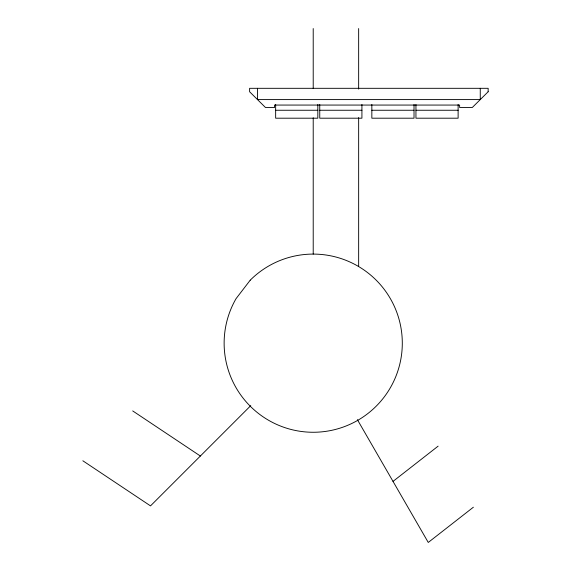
<?xml version="1.0" encoding="UTF-8"?>
<svg xmlns="http://www.w3.org/2000/svg" width="571" height="571" viewBox="0 0 571 571"><rect width="100%" height="100%" fill="white"/><g stroke="black" fill="none" stroke-linecap="round" stroke-linejoin="round"><path stroke-width="0.86" d="M250.762 405.631L150.508 505.885L82.845 460.776M393.012 481.389L438.121 446.151M473.373 507.212L428.264 542.45L357.382 419.664M275.65 110.253L317.826 110.253M319.746 110.253L361.921 110.253M371.842 110.253L414.018 110.253M415.945 110.253L458.12 110.253M132.708 410.92L200.364 456.029M480.261 88.312L480.261 99.59L257.507 99.59L257.507 88.312M458.12 104.5L458.12 118.197L415.945 118.197L415.945 104.5M414.018 104.5L414.018 118.197L371.842 118.197L371.842 104.5M361.921 104.5L361.921 118.197L319.746 118.197L319.746 104.5M358.652 28.55L358.652 89.09M358.652 117.576L358.652 266.022M317.826 104.5L317.826 118.197L275.65 118.197L275.65 104.5M313.215 28.55L313.215 88.491M313.215 117.797L313.215 254.088M250.219 280.183L236.066 298.633A89.09 89.09 0 0 0 305.449 431.926A89.09 89.09 0 0 0 396.931 312.708A89.09 89.09 0 0 0 250.219 280.183M488.155 91.753L472.303 107.484L459.619 107.484L459.619 105.064L274.558 105.064L274.558 107.484L265.458 107.484L249.613 91.753L249.613 88.312L488.155 88.312L488.155 91.753"/></g></svg>
